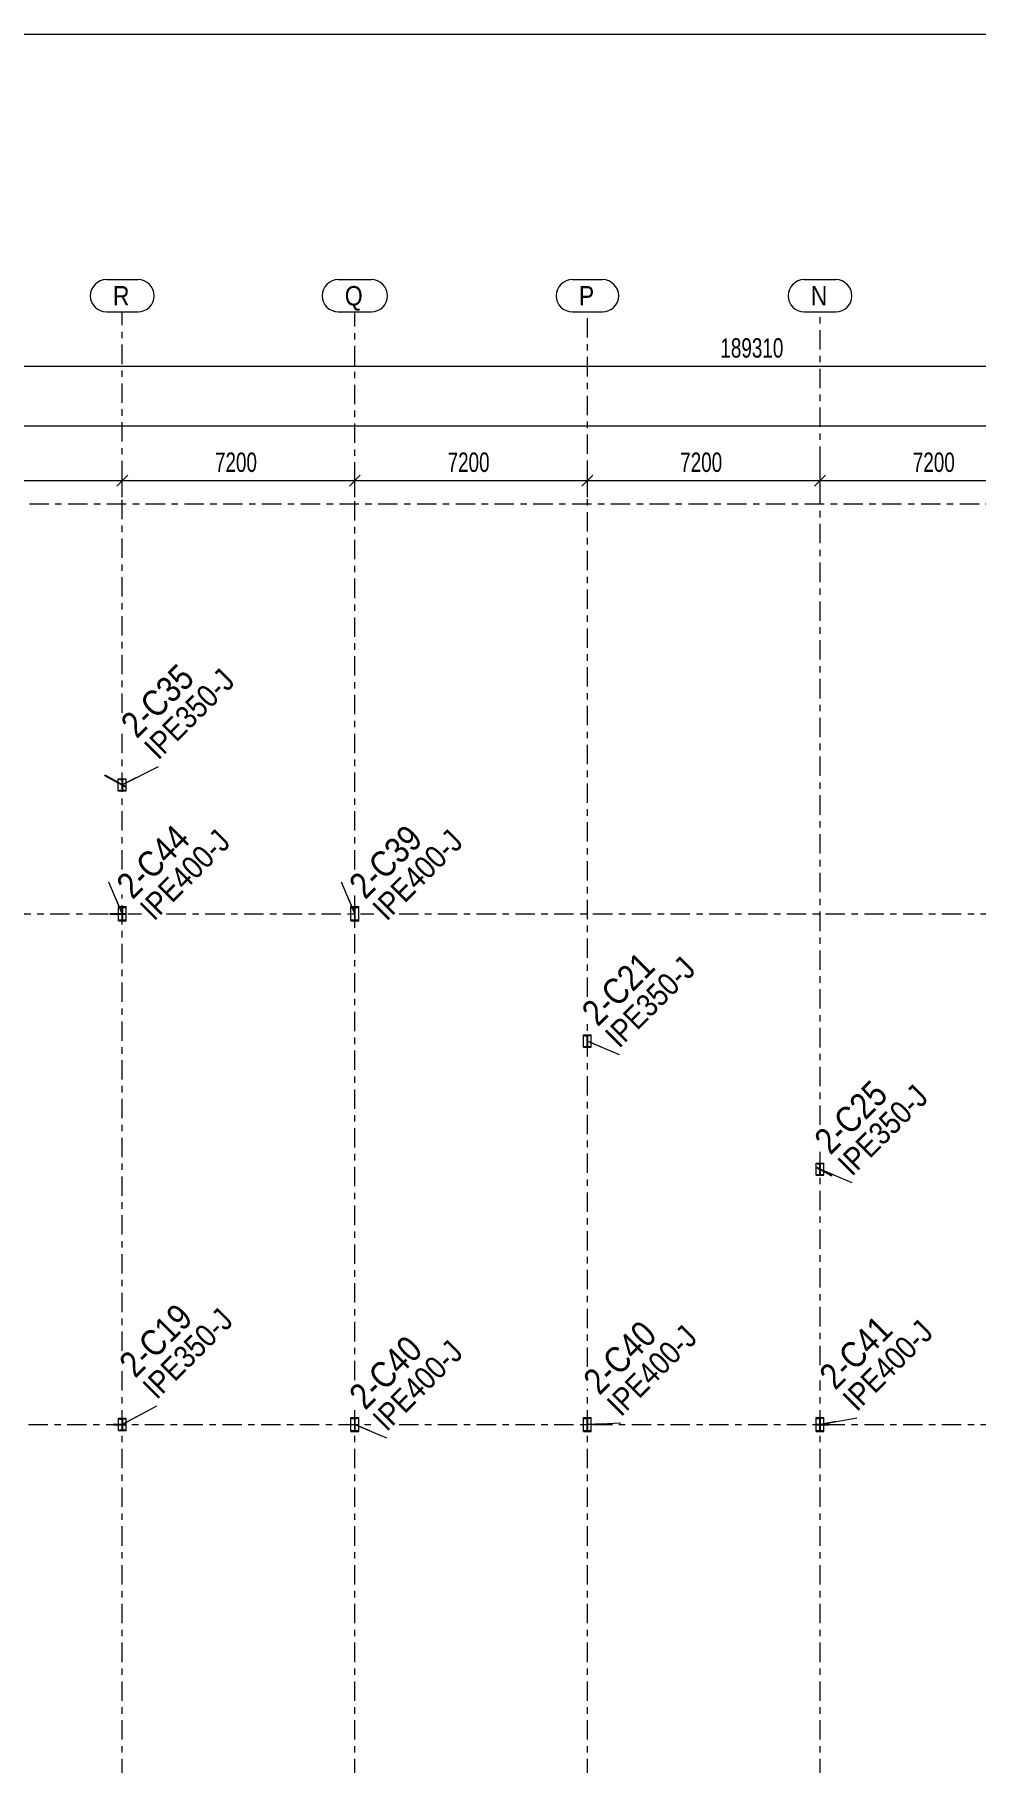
# Model space of a CAD drawing. Header units: millimetres. Extents: x -399 to 773, y -269 to 551.
# Drawn here: x 68.8 to 214.4, y 283.8 to 551.2 of the extents above; entities that cross this region are included whole.
import ezdxf

# ---------------------------------------------------------------- set-up
doc = ezdxf.new("R2010")
doc.units = ezdxf.units.MM
doc.linetypes.add('XKITLINE00', pattern=[0])
doc.linetypes.add('XKITLINE03', pattern=[6, 3, -1, 1, -1])
for name, color, linetype, lineweight in [('Dimensions', 7, 'Continuous', 0), ('DrawingSheet', 5, 'Continuous', 0), ('Part', 2, 'Continuous', 0), ('PartMark', 7, 'Continuous', 0), ('S-grid', 1, 'Continuous', 0)]:
    doc.layers.add(name, color=color, linetype=linetype, lineweight=lineweight)
doc.styles.add('ARIAL', font='ARIAL.TTF')
doc.styles.add('ARIAL_NARROW', font='ARIALN.TTF')

# ---------------------------------------------------------------- blocks, each defined once
blk = doc.blocks.new('*A20')
at = {"layer": 'Part'}
blk.add_hatch(color=3, dxfattribs=at).paths.add_polyline_path([(81.03, 336.18), (81.08, 336.16), (81.1, 336.12), (81.08, 336.09), (81.03, 336.07), (80.97, 336.09), (80.95, 336.12), (80.97, 336.16)], flags=17)
blk = doc.blocks.new('*A22')
at = {"layer": 'Part'}
blk.add_hatch(color=3, dxfattribs=at).paths.add_polyline_path([(81.9375, 336.945), (81.9375, 337), (82.8125, 337), (82.8125, 336.945), (82.3925, 336.945), (82.3925, 335.305), (82.8125, 335.305), (82.8125, 335.25), (81.9375, 335.25), (81.9375, 335.305), (82.3575, 335.305), (82.3575, 336.945)], flags=17)
blk = doc.blocks.new('*A23')
at = {"layer": 'Part'}
blk.add_hatch(color=3, dxfattribs=at).paths.add_polyline_path([(117.875, 337.06), (117.875, 337.125), (118.875, 337.125), (118.875, 337.06), (118.395, 337.06), (118.395, 335.19), (118.875, 335.19), (118.875, 335.125), (117.875, 335.125), (117.875, 335.19), (118.355, 335.19), (118.355, 337.06)], flags=17)
blk = doc.blocks.new('*A24')
at = {"layer": 'Part'}
blk.add_hatch(color=3, dxfattribs=at).paths.add_polyline_path([(153.875, 337.06), (153.875, 337.125), (154.875, 337.125), (154.875, 337.06), (154.395, 337.06), (154.395, 335.19), (154.875, 335.19), (154.875, 335.125), (153.875, 335.125), (153.875, 335.19), (154.355, 335.19), (154.355, 337.06)], flags=17)
blk = doc.blocks.new('*A25')
at = {"layer": 'Part'}
blk.add_hatch(color=3, dxfattribs=at).paths.add_polyline_path([(153.9375, 396.27), (153.9375, 396.325), (154.8125, 396.325), (154.8125, 396.27), (154.3925, 396.27), (154.3925, 394.63), (154.8125, 394.63), (154.8125, 394.575), (153.9375, 394.575), (153.9375, 394.63), (154.3575, 394.63), (154.3575, 396.27)], flags=17)
blk = doc.blocks.new('*A27')
at = {"layer": 'Part'}
blk.add_hatch(color=3, dxfattribs=at).paths.add_polyline_path([(80.58, 415.2), (80.64, 415.19), (80.66, 415.15), (80.64, 415.11), (80.58, 415.1), (80.51, 415.11), (80.49, 415.15), (80.51, 415.19)], flags=17)
blk = doc.blocks.new('*A29')
at = {"layer": 'Part'}
blk.add_hatch(color=3, dxfattribs=at).paths.add_polyline_path([(79.8, 436.58), (79.86, 436.52), (79.86, 436.48), (79.81, 436.47), (79.73, 436.5), (79.68, 436.55), (79.67, 436.59), (79.72, 436.6)], flags=17)
blk = doc.blocks.new('*A31')
at = {"layer": 'Part'}
blk.add_hatch(color=3, dxfattribs=at).paths.add_polyline_path([(81.875, 416.085), (81.875, 416.15), (82.875, 416.15), (82.875, 416.085), (82.395, 416.085), (82.395, 414.215), (82.875, 414.215), (82.875, 414.15), (81.875, 414.15), (81.875, 414.215), (82.355, 414.215), (82.355, 416.085)], flags=17)
blk = doc.blocks.new('*A32')
at = {"layer": 'Part'}
blk.add_hatch(color=3, dxfattribs=at).paths.add_polyline_path([(81.9375, 435.92), (81.9375, 435.975), (82.8125, 435.975), (82.8125, 435.92), (82.3925, 435.92), (82.3925, 434.28), (82.8125, 434.28), (82.8125, 434.225), (81.9375, 434.225), (81.9375, 434.28), (82.3575, 434.28), (82.3575, 435.92)], flags=17)
blk = doc.blocks.new('*A34')
at = {"layer": 'Part'}
blk.add_hatch(color=3, dxfattribs=at).paths.add_polyline_path([(117.875, 416.085), (117.875, 416.15), (118.875, 416.15), (118.875, 416.085), (118.395, 416.085), (118.395, 414.215), (118.875, 414.215), (118.875, 414.15), (117.875, 414.15), (117.875, 414.215), (118.355, 414.215), (118.355, 416.085)], flags=17)
blk = doc.blocks.new('*A185')
at = {"layer": 'Part'}
blk.add_hatch(color=3, dxfattribs=at).paths.add_polyline_path([(191.72, 336.18), (191.78, 336.16), (191.8, 336.12), (191.78, 336.09), (191.72, 336.07), (191.67, 336.09), (191.65, 336.12), (191.67, 336.16)], flags=17)
blk = doc.blocks.new('*A187')
at = {"layer": 'Part'}
blk.add_hatch(color=3, dxfattribs=at).paths.add_polyline_path([(192.1, 374.73), (192.15, 374.71), (192.18, 374.66), (192.17, 374.62), (192.12, 374.62), (192.06, 374.65), (192.03, 374.69), (192.05, 374.73)], flags=17)
blk = doc.blocks.new('*A189')
at = {"layer": 'Part'}
blk.add_hatch(color=3, dxfattribs=at).paths.add_polyline_path([(189.875, 337.06), (189.875, 337.125), (190.875, 337.125), (190.875, 337.06), (190.395, 337.06), (190.395, 335.19), (190.875, 335.19), (190.875, 335.125), (189.875, 335.125), (189.875, 335.19), (190.355, 335.19), (190.355, 337.06)], flags=17)
blk = doc.blocks.new('*A192')
at = {"layer": 'Part'}
blk.add_hatch(color=3, dxfattribs=at).paths.add_polyline_path([(189.9375, 376.445), (189.9375, 376.5), (190.8125, 376.5), (190.8125, 376.445), (190.3925, 376.445), (190.3925, 374.805), (190.8125, 374.805), (190.8125, 374.75), (189.9375, 374.75), (189.9375, 374.805), (190.3575, 374.805), (190.3575, 376.445)], flags=17)
blk = doc.blocks.new('*A202')
at = {"layer": 'DrawingSheet', "color": 5, "linetype": 'XKITLINE00', "lineweight": 0}
blk.add_line((773.1, 551.2), (-395.9, 551.2), dxfattribs=at)
blk = doc.blocks.new('*A205')
at = {"layer": 'S-grid', "color": 1, "linetype": 'XKITLINE03', "lineweight": 0}
blk.add_line((-10, 478.6), (673.7, 478.6), dxfattribs=at)
blk = doc.blocks.new('*A206')
at = {"layer": 'S-grid', "color": 1, "linetype": 'XKITLINE03', "lineweight": 0}
for p, q in [((53.23, 415.15), (85.34, 415.15)), ((89.23, 415.15), (121.34, 415.15)), ((125.23, 415.15), (673.7, 415.15))]:
    blk.add_line(p, q, dxfattribs=at)
blk = doc.blocks.new('*A207')
at = {"layer": 'S-grid', "color": 1, "linetype": 'XKITLINE03', "lineweight": 0}
for p, q in [((-4.13, 336.12), (121.34, 336.12)), ((125.23, 336.12), (229.34, 336.12))]:
    blk.add_line(p, q, dxfattribs=at)
blk = doc.blocks.new('*A224')
at = {"layer": 'S-grid', "color": 1, "linetype": 'XKITLINE03', "lineweight": 0}
for p, q in [((190.38, 382.48), (190.38, 508.28)), ((190.38, 345.3), (190.38, 378.59)), ((190.38, 263.36), (190.38, 342.95))]:
    blk.add_line(p, q, dxfattribs=at)
at = {"layer": 'S-grid', "color": 3, "style": 'ARIAL', "width": 0.85}
blk.add_text('N', height=3, dxfattribs=at).set_placement((188.93, 509.28))
blk = doc.blocks.new('*A225')
at = {"layer": 'S-grid', "color": 1, "linetype": 'XKITLINE03', "lineweight": 0}
for p, q in [((154.38, 402.31), (154.38, 508.28)), ((154.38, 345.04), (154.38, 398.42)), ((154.38, 263.36), (154.38, 341.66))]:
    blk.add_line(p, q, dxfattribs=at)
at = {"layer": 'S-grid', "color": 3, "style": 'ARIAL', "width": 0.85}
blk.add_text('P', height=3, dxfattribs=at).set_placement((153.04, 509.28))
blk = doc.blocks.new('*A226')
at = {"layer": 'S-grid', "color": 1, "linetype": 'XKITLINE03', "lineweight": 0}
for p, q in [((118.38, 422.01), (118.38, 508.28)), ((118.38, 342.98), (118.38, 418.12)), ((118.38, 263.36), (118.38, 339.09))]:
    blk.add_line(p, q, dxfattribs=at)
at = {"layer": 'S-grid', "color": 3, "style": 'ARIAL', "width": 0.85}
blk.add_text('Q', height=3, dxfattribs=at).set_placement((116.82, 509.28))
blk = doc.blocks.new('*A227')
at = {"layer": 'S-grid', "color": 1, "linetype": 'XKITLINE03', "lineweight": 0}
for p, q in [((82.38, 446.22), (82.38, 508.28)), ((82.38, 422.01), (82.38, 443.69)), ((82.38, 347.5), (82.38, 418.12)), ((82.38, 263.36), (82.38, 344.46))]:
    blk.add_line(p, q, dxfattribs=at)
at = {"layer": 'S-grid', "color": 3, "style": 'ARIAL', "width": 0.85}
blk.add_text('R', height=3, dxfattribs=at).set_placement((80.93, 509.28))
blk = doc.blocks.new('*A294')
at = {"layer": 'Part', "color": 2, "linetype": 'XKITLINE00', "lineweight": 0}
for p, q in [((80.95, 336.12), (80.97, 336.16)), ((80.97, 336.09), (80.95, 336.12)), ((80.97, 336.16), (81.03, 336.18)), ((81.03, 336.07), (80.97, 336.09)), ((81.03, 336.18), (81.08, 336.16)), ((81.03, 336.18), (82.36, 336.18)), ((81.08, 336.09), (81.03, 336.07)), ((81.03, 336.07), (82.36, 336.07)), ((81.08, 336.16), (81.1, 336.12)), ((81.1, 336.12), (81.08, 336.09)), ((82.39, 336.18), (82.82, 336.18)), ((82.39, 336.07), (82.82, 336.07)), ((82.84, 336.16), (82.82, 336.18)), ((82.82, 336.07), (82.84, 336.09)), ((82.85, 336.12), (82.84, 336.16)), ((82.84, 336.09), (82.85, 336.12))]:
    blk.add_line(p, q, dxfattribs=at)
blk = doc.blocks.new('*A297')
at = {"layer": 'Part', "color": 2, "linetype": 'XKITLINE00', "lineweight": 0}
for p, q in [((81.9375, 336.945), (81.9375, 337)), ((81.9375, 337), (82.8125, 337)), ((81.9375, 336.945), (82.3575, 336.945)), ((82.3575, 335.305), (82.3575, 336.945)), ((82.8125, 336.945), (82.3925, 336.945)), ((82.3925, 336.945), (82.3925, 335.305)), ((82.8125, 337), (82.8125, 336.945)), ((81.9375, 335.25), (81.9375, 335.305)), ((81.9375, 335.305), (82.3575, 335.305)), ((82.8125, 335.25), (81.9375, 335.25)), ((82.3925, 335.305), (82.8125, 335.305)), ((82.8125, 335.305), (82.8125, 335.25))]:
    blk.add_line(p, q, dxfattribs=at)
blk = doc.blocks.new('*A298')
at = {"layer": 'Part', "color": 2, "linetype": 'XKITLINE00', "lineweight": 0}
for p, q in [((81.775, 336.175), (81.775, 337.075)), ((81.775, 337.075), (82.975, 337.075)), ((82.975, 335.175), (82.975, 337.075)), ((81.775, 335.175), (81.775, 336.075)), ((81.775, 335.175), (82.975, 335.175))]:
    blk.add_line(p, q, dxfattribs=at)
blk = doc.blocks.new('*A299')
at = {"layer": 'Part', "color": 2, "linetype": 'XKITLINE00', "lineweight": 0}
for p, q in [((117.875, 337.06), (117.875, 337.125)), ((117.875, 337.125), (118.875, 337.125)), ((117.875, 337.06), (118.355, 337.06)), ((118.355, 335.19), (118.355, 337.06)), ((118.875, 337.06), (118.395, 337.06)), ((118.395, 337.06), (118.395, 335.19)), ((118.875, 337.125), (118.875, 337.06)), ((117.875, 335.125), (117.875, 335.19)), ((117.875, 335.19), (118.355, 335.19)), ((118.875, 335.125), (117.875, 335.125)), ((118.395, 335.19), (118.875, 335.19)), ((118.875, 335.19), (118.875, 335.125))]:
    blk.add_line(p, q, dxfattribs=at)
blk = doc.blocks.new('*A300')
at = {"layer": 'Part', "color": 2, "linetype": 'XKITLINE00', "lineweight": 0}
for p, q in [((117.775, 335.025), (117.775, 337.225)), ((117.775, 337.225), (118.975, 337.225)), ((118.975, 335.025), (118.975, 337.225)), ((117.775, 335.025), (118.975, 335.025))]:
    blk.add_line(p, q, dxfattribs=at)
blk = doc.blocks.new('*A301')
at = {"layer": 'Part', "color": 2, "linetype": 'XKITLINE00', "lineweight": 0}
for p, q in [((153.875, 337.06), (153.875, 337.125)), ((153.875, 337.125), (154.875, 337.125)), ((153.875, 337.06), (154.355, 337.06)), ((154.355, 335.19), (154.355, 337.06)), ((154.875, 337.06), (154.395, 337.06)), ((154.395, 337.06), (154.395, 335.19)), ((154.875, 337.125), (154.875, 337.06)), ((153.875, 335.125), (153.875, 335.19)), ((153.875, 335.19), (154.355, 335.19)), ((154.875, 335.125), (153.875, 335.125)), ((154.395, 335.19), (154.875, 335.19)), ((154.875, 335.19), (154.875, 335.125))]:
    blk.add_line(p, q, dxfattribs=at)
blk = doc.blocks.new('*A302')
at = {"layer": 'Part', "color": 2, "linetype": 'XKITLINE00', "lineweight": 0}
for p, q in [((153.775, 335.025), (153.775, 337.225)), ((153.775, 337.225), (154.975, 337.225)), ((154.975, 335.025), (154.975, 337.225)), ((153.775, 335.025), (154.975, 335.025))]:
    blk.add_line(p, q, dxfattribs=at)
blk = doc.blocks.new('*A303')
at = {"layer": 'Part', "color": 2, "linetype": 'XKITLINE00', "lineweight": 0}
for p, q in [((153.9375, 396.27), (153.9375, 396.325)), ((153.9375, 396.325), (154.8125, 396.325)), ((153.9375, 396.27), (154.3575, 396.27)), ((154.3575, 394.63), (154.3575, 396.27)), ((154.8125, 396.27), (154.3925, 396.27)), ((154.3925, 396.27), (154.3925, 394.63)), ((154.8125, 396.325), (154.8125, 396.27)), ((153.9375, 394.575), (153.9375, 394.63)), ((153.9375, 394.63), (154.3575, 394.63)), ((154.8125, 394.575), (153.9375, 394.575)), ((154.3925, 394.63), (154.8125, 394.63)), ((154.8125, 394.63), (154.8125, 394.575))]:
    blk.add_line(p, q, dxfattribs=at)
blk = doc.blocks.new('*A304')
at = {"layer": 'Part', "color": 2, "linetype": 'XKITLINE00', "lineweight": 0}
for p, q in [((153.775, 394.5), (153.775, 396.4)), ((153.775, 396.4), (154.975, 396.4)), ((154.975, 394.5), (154.975, 396.4)), ((153.775, 394.5), (154.975, 394.5))]:
    blk.add_line(p, q, dxfattribs=at)
blk = doc.blocks.new('*A306')
at = {"layer": 'Part', "color": 2, "linetype": 'XKITLINE00', "lineweight": 0}
for p, q in [((80.49, 415.15), (80.51, 415.19)), ((80.51, 415.11), (80.49, 415.15)), ((80.51, 415.19), (80.58, 415.2)), ((80.58, 415.1), (80.51, 415.11)), ((80.58, 415.2), (80.64, 415.19)), ((80.58, 415.2), (82.36, 415.2)), ((80.64, 415.11), (80.58, 415.1)), ((80.58, 415.1), (82.36, 415.1)), ((80.64, 415.19), (80.66, 415.15)), ((80.66, 415.15), (80.64, 415.11)), ((82.39, 415.2), (82.87, 415.2)), ((82.39, 415.1), (82.87, 415.1)), ((82.89, 415.19), (82.87, 415.2)), ((82.87, 415.1), (82.89, 415.11)), ((82.9, 415.15), (82.89, 415.19)), ((82.89, 415.11), (82.9, 415.15))]:
    blk.add_line(p, q, dxfattribs=at)
blk = doc.blocks.new('*A308')
at = {"layer": 'Part', "color": 2, "linetype": 'XKITLINE00', "lineweight": 0}
for p, q in [((79.67, 436.59), (79.72, 436.6)), ((79.68, 436.55), (79.67, 436.59)), ((79.73, 436.5), (79.68, 436.55)), ((79.72, 436.6), (79.8, 436.58)), ((79.81, 436.47), (79.73, 436.5)), ((79.73, 436.5), (82.36, 435.05)), ((79.8, 436.58), (79.86, 436.52)), ((79.8, 436.58), (82.36, 435.17)), ((79.86, 436.48), (79.81, 436.47)), ((79.86, 436.52), (79.86, 436.48)), ((82.39, 435.15), (82.87, 434.88)), ((82.39, 435.03), (82.82, 434.8)), ((82.82, 434.8), (82.84, 434.8)), ((82.84, 434.8), (82.86, 434.83)), ((82.86, 434.83), (82.88, 434.86)), ((82.88, 434.86), (82.87, 434.88))]:
    blk.add_line(p, q, dxfattribs=at)
blk = doc.blocks.new('*A311')
at = {"layer": 'Part', "color": 2, "linetype": 'XKITLINE00', "lineweight": 0}
for p, q in [((81.875, 416.085), (81.875, 416.15)), ((81.875, 416.15), (82.875, 416.15)), ((81.875, 416.085), (82.355, 416.085)), ((82.355, 414.215), (82.355, 416.085)), ((82.875, 416.085), (82.395, 416.085)), ((82.395, 416.085), (82.395, 414.215)), ((82.875, 416.15), (82.875, 416.085)), ((81.875, 414.15), (81.875, 414.215)), ((81.875, 414.215), (82.355, 414.215)), ((82.875, 414.15), (81.875, 414.15)), ((82.395, 414.215), (82.875, 414.215)), ((82.875, 414.215), (82.875, 414.15))]:
    blk.add_line(p, q, dxfattribs=at)
blk = doc.blocks.new('*A312')
at = {"layer": 'Part', "color": 2, "linetype": 'XKITLINE00', "lineweight": 0}
for p, q in [((81.9375, 435.92), (81.9375, 435.975)), ((81.9375, 435.975), (82.8125, 435.975)), ((81.9375, 435.92), (82.3575, 435.92)), ((82.3575, 434.28), (82.3575, 435.92)), ((82.8125, 435.92), (82.3925, 435.92)), ((82.3925, 435.92), (82.3925, 434.28)), ((82.8125, 435.975), (82.8125, 435.92)), ((81.9375, 434.225), (81.9375, 434.28)), ((81.9375, 434.28), (82.3575, 434.28)), ((82.8125, 434.225), (81.9375, 434.225)), ((82.3925, 434.28), (82.8125, 434.28)), ((82.8125, 434.28), (82.8125, 434.225))]:
    blk.add_line(p, q, dxfattribs=at)
blk = doc.blocks.new('*A313')
at = {"layer": 'Part', "color": 2, "linetype": 'XKITLINE00', "lineweight": 0}
for p, q in [((81.775, 415.2), (81.775, 416.25)), ((81.775, 416.25), (82.975, 416.25)), ((81.775, 414.05), (81.775, 415.1)), ((82.975, 414.05), (82.975, 416.25)), ((81.775, 414.05), (82.975, 414.05))]:
    blk.add_line(p, q, dxfattribs=at)
blk = doc.blocks.new('*A314')
at = {"layer": 'Part', "color": 2, "linetype": 'XKITLINE00', "lineweight": 0}
for p, q in [((81.77, 435.49), (81.77, 436.05)), ((81.77, 436.05), (82.97, 436.05)), ((82.97, 434.15), (82.97, 436.05)), ((81.77, 434.15), (81.77, 435.37)), ((81.77, 434.15), (82.97, 434.15))]:
    blk.add_line(p, q, dxfattribs=at)
blk = doc.blocks.new('*A317')
at = {"layer": 'Part', "color": 2, "linetype": 'XKITLINE00', "lineweight": 0}
for p, q in [((117.875, 416.085), (117.875, 416.15)), ((117.875, 416.15), (118.875, 416.15)), ((117.875, 416.085), (118.355, 416.085)), ((118.355, 414.215), (118.355, 416.085)), ((118.875, 416.085), (118.395, 416.085)), ((118.395, 416.085), (118.395, 414.215)), ((118.875, 416.15), (118.875, 416.085)), ((117.875, 414.15), (117.875, 414.215)), ((117.875, 414.215), (118.355, 414.215)), ((118.875, 414.15), (117.875, 414.15)), ((118.395, 414.215), (118.875, 414.215)), ((118.875, 414.215), (118.875, 414.15))]:
    blk.add_line(p, q, dxfattribs=at)
blk = doc.blocks.new('*A318')
at = {"layer": 'Part', "color": 2, "linetype": 'XKITLINE00', "lineweight": 0}
for p, q in [((117.775, 414.05), (117.775, 416.25)), ((117.775, 416.25), (118.975, 416.25)), ((118.975, 414.05), (118.975, 416.25)), ((117.775, 414.05), (118.975, 414.05))]:
    blk.add_line(p, q, dxfattribs=at)
blk = doc.blocks.new('*A507')
at = {"layer": 'S-grid', "color": 1, "linetype": 'XKITLINE00', "lineweight": 0}
for p, q in [((152.04, 513.28), (156.71, 513.28)), ((152.04, 508.28), (156.71, 508.28))]:
    blk.add_line(p, q, dxfattribs=at)
for centre, start, end in [((152.04, 510.78), 90, 270), ((156.71, 510.78), 270, 90)]:
    blk.add_arc(centre, 2.5, start, end, dxfattribs=at)
blk = doc.blocks.new('*A508')
at = {"layer": 'S-grid', "color": 1, "linetype": 'XKITLINE00', "lineweight": 0}
for p, q in [((115.82, 513.28), (120.93, 513.28)), ((115.82, 508.28), (120.93, 508.28))]:
    blk.add_line(p, q, dxfattribs=at)
for centre, start, end in [((115.82, 510.78), 90, 270), ((120.93, 510.78), 270, 90)]:
    blk.add_arc(centre, 2.5, start, end, dxfattribs=at)
blk = doc.blocks.new('*A509')
at = {"layer": 'S-grid', "color": 1, "linetype": 'XKITLINE00', "lineweight": 0}
for p, q in [((79.93, 513.28), (84.82, 513.28)), ((79.93, 508.28), (84.82, 508.28))]:
    blk.add_line(p, q, dxfattribs=at)
for centre, start, end in [((79.93, 510.78), 90, 270), ((84.82, 510.78), 270, 90)]:
    blk.add_arc(centre, 2.5, start, end, dxfattribs=at)
blk = doc.blocks.new('*A601')
at = {"layer": 'Part', "color": 2, "linetype": 'XKITLINE00', "lineweight": 0}
for p, q in [((189.91, 336.16), (189.9, 336.12)), ((189.9, 336.12), (189.91, 336.09)), ((189.93, 336.18), (189.91, 336.16)), ((189.91, 336.09), (189.93, 336.07)), ((189.93, 336.18), (190.35, 336.18)), ((189.93, 336.07), (190.35, 336.07)), ((190.4, 336.18), (191.72, 336.18)), ((190.4, 336.07), (191.72, 336.07)), ((191.65, 336.12), (191.67, 336.16)), ((191.67, 336.09), (191.65, 336.12)), ((191.67, 336.16), (191.72, 336.18)), ((191.72, 336.07), (191.67, 336.09)), ((191.72, 336.18), (191.78, 336.16)), ((191.78, 336.09), (191.72, 336.07)), ((191.78, 336.16), (191.8, 336.12)), ((191.8, 336.12), (191.78, 336.09))]:
    blk.add_line(p, q, dxfattribs=at)
blk = doc.blocks.new('*A603')
at = {"layer": 'Part', "color": 2, "linetype": 'XKITLINE00', "lineweight": 0}
for p, q in [((189.94, 375.88), (189.92, 375.85)), ((189.92, 375.85), (189.92, 375.82)), ((189.92, 375.82), (190.36, 375.58)), ((189.96, 375.9), (189.94, 375.88)), ((189.99, 375.89), (189.96, 375.9)), ((189.99, 375.89), (190.36, 375.69)), ((190.39, 375.67), (192.15, 374.71)), ((190.39, 375.56), (192.06, 374.65)), ((192.03, 374.69), (192.05, 374.73)), ((192.06, 374.65), (192.03, 374.69)), ((192.05, 374.73), (192.1, 374.73)), ((192.12, 374.62), (192.06, 374.65)), ((192.1, 374.73), (192.15, 374.71)), ((192.17, 374.62), (192.12, 374.62)), ((192.15, 374.71), (192.18, 374.66)), ((192.18, 374.66), (192.17, 374.62))]:
    blk.add_line(p, q, dxfattribs=at)
blk = doc.blocks.new('*A605')
at = {"layer": 'Part', "color": 2, "linetype": 'XKITLINE00', "lineweight": 0}
for p, q in [((189.875, 337.06), (189.875, 337.125)), ((189.875, 337.125), (190.875, 337.125)), ((189.875, 337.06), (190.355, 337.06)), ((190.355, 335.19), (190.355, 337.06)), ((190.875, 337.06), (190.395, 337.06)), ((190.395, 337.06), (190.395, 335.19)), ((190.875, 337.125), (190.875, 337.06)), ((189.875, 335.125), (189.875, 335.19)), ((189.875, 335.19), (190.355, 335.19)), ((190.875, 335.125), (189.875, 335.125)), ((190.395, 335.19), (190.875, 335.19)), ((190.875, 335.19), (190.875, 335.125))]:
    blk.add_line(p, q, dxfattribs=at)
blk = doc.blocks.new('*A606')
at = {"layer": 'Part', "color": 2, "linetype": 'XKITLINE00', "lineweight": 0}
for p, q in [((189.775, 335.025), (189.775, 337.225)), ((189.775, 337.225), (190.975, 337.225)), ((190.975, 336.175), (190.975, 337.225)), ((189.775, 335.025), (190.975, 335.025)), ((190.975, 335.025), (190.975, 336.075))]:
    blk.add_line(p, q, dxfattribs=at)
blk = doc.blocks.new('*A611')
at = {"layer": 'Part', "color": 2, "linetype": 'XKITLINE00', "lineweight": 0}
for p, q in [((189.9375, 376.445), (189.9375, 376.5)), ((189.9375, 376.5), (190.8125, 376.5)), ((189.9375, 376.445), (190.3575, 376.445)), ((189.9375, 374.75), (189.9375, 374.805)), ((189.9375, 374.805), (190.3575, 374.805)), ((190.8125, 374.75), (189.9375, 374.75)), ((190.3575, 374.805), (190.3575, 376.445)), ((190.8125, 376.445), (190.3925, 376.445)), ((190.3925, 376.445), (190.3925, 374.805)), ((190.3925, 374.805), (190.8125, 374.805)), ((190.8125, 376.5), (190.8125, 376.445)), ((190.8125, 374.805), (190.8125, 374.75))]:
    blk.add_line(p, q, dxfattribs=at)
blk = doc.blocks.new('*A612')
at = {"layer": 'Part', "color": 2, "linetype": 'XKITLINE00', "lineweight": 0}
for p, q in [((189.78, 374.68), (189.78, 376.57)), ((189.78, 376.57), (190.97, 376.57)), ((189.78, 374.68), (190.97, 374.68)), ((190.97, 375.35), (190.97, 376.57)), ((190.97, 374.68), (190.97, 375.24))]:
    blk.add_line(p, q, dxfattribs=at)
blk = doc.blocks.new('*A638')
at = {"layer": 'S-grid', "color": 1, "linetype": 'XKITLINE00', "lineweight": 0}
for p, q in [((187.93, 513.28), (192.82, 513.28)), ((187.93, 508.28), (192.82, 508.28))]:
    blk.add_line(p, q, dxfattribs=at)
for centre, start, end in [((187.93, 510.78), 90, 270), ((192.82, 510.78), 270, 90)]:
    blk.add_arc(centre, 2.5, start, end, dxfattribs=at)
blk = doc.blocks.new('*A639')
at = {"layer": 'Dimensions', "color": 7, "linetype": 'XKITLINE00', "lineweight": 0}
blk.add_line((-292.85, 499.86), (653.7, 499.86), dxfattribs=at)
at = {"layer": 'Dimensions', "color": 3, "style": 'ARIAL_NARROW', "width": 0.85}
blk.add_text('189310', height=3, dxfattribs=at).set_placement((174.95, 501.21))
blk = doc.blocks.new('*A642')
at = {"layer": 'Dimensions', "color": 7, "linetype": 'XKITLINE00', "lineweight": 0}
blk.add_line((3.65, 490.67), (653.7, 490.67), dxfattribs=at)
blk = doc.blocks.new('*A654')
at = {"layer": 'Dimensions', "color": 7, "linetype": 'XKITLINE00', "lineweight": 0}
for p, q in [((46.38, 479.6), (46.38, 485.02)), ((82.38, 479.6), (82.38, 485.02)), ((47.22, 483.02), (45.53, 481.32)), ((46.38, 482.17), (82.38, 482.17)), ((83.22, 483.02), (81.53, 481.32))]:
    blk.add_line(p, q, dxfattribs=at)
at = {"layer": 'Dimensions', "color": 3}
for p in [(46.38, 482.17), (82.38, 482.17)]:
    blk.add_point(p, dxfattribs=at)
at = {"layer": 'Dimensions', "color": 3, "style": 'ARIAL_NARROW', "width": 0.85}
blk.add_text('7200', height=3, dxfattribs=at).set_placement((60.73, 483.52))
blk = doc.blocks.new('*A655')
at = {"layer": 'Dimensions', "color": 7, "linetype": 'XKITLINE00', "lineweight": 0}
for p, q in [((82.38, 479.6), (82.38, 485.02)), ((118.38, 479.6), (118.38, 485.02)), ((83.22, 483.02), (81.53, 481.32)), ((82.38, 482.17), (118.38, 482.17)), ((119.22, 483.02), (117.53, 481.32))]:
    blk.add_line(p, q, dxfattribs=at)
at = {"layer": 'Dimensions', "color": 3}
for p in [(82.38, 482.17), (118.38, 482.17)]:
    blk.add_point(p, dxfattribs=at)
at = {"layer": 'Dimensions', "color": 3, "style": 'ARIAL_NARROW', "width": 0.85}
blk.add_text('7200', height=3, dxfattribs=at).set_placement((96.73, 483.52))
blk = doc.blocks.new('*A656')
at = {"layer": 'Dimensions', "color": 7, "linetype": 'XKITLINE00', "lineweight": 0}
for p, q in [((118.38, 479.6), (118.38, 485.02)), ((154.38, 479.6), (154.38, 485.02)), ((119.22, 483.02), (117.53, 481.32)), ((118.38, 482.17), (154.38, 482.17)), ((155.22, 483.02), (153.53, 481.32))]:
    blk.add_line(p, q, dxfattribs=at)
at = {"layer": 'Dimensions', "color": 3}
for p in [(118.38, 482.17), (154.38, 482.17)]:
    blk.add_point(p, dxfattribs=at)
at = {"layer": 'Dimensions', "color": 3, "style": 'ARIAL_NARROW', "width": 0.85}
blk.add_text('7200', height=3, dxfattribs=at).set_placement((132.73, 483.52))
blk = doc.blocks.new('*A657')
at = {"layer": 'Dimensions', "color": 7, "linetype": 'XKITLINE00', "lineweight": 0}
for p, q in [((154.38, 479.6), (154.38, 485.02)), ((190.38, 479.6), (190.38, 485.02)), ((155.22, 483.02), (153.53, 481.32)), ((154.38, 482.17), (190.38, 482.17)), ((191.22, 483.02), (189.53, 481.32))]:
    blk.add_line(p, q, dxfattribs=at)
at = {"layer": 'Dimensions', "color": 3}
for p in [(154.38, 482.17), (190.38, 482.17)]:
    blk.add_point(p, dxfattribs=at)
at = {"layer": 'Dimensions', "color": 3, "style": 'ARIAL_NARROW', "width": 0.85}
blk.add_text('7200', height=3, dxfattribs=at).set_placement((168.73, 483.52))
blk = doc.blocks.new('*A658')
at = {"layer": 'Dimensions', "color": 7, "linetype": 'XKITLINE00', "lineweight": 0}
for p, q in [((190.38, 479.6), (190.38, 485.02)), ((226.38, 479.6), (226.38, 485.02)), ((191.22, 483.02), (189.53, 481.32)), ((190.38, 482.17), (226.38, 482.17)), ((227.22, 483.02), (225.53, 481.32))]:
    blk.add_line(p, q, dxfattribs=at)
at = {"layer": 'Dimensions', "color": 3}
for p in [(190.38, 482.17), (226.38, 482.17)]:
    blk.add_point(p, dxfattribs=at)
at = {"layer": 'Dimensions', "color": 3, "style": 'ARIAL_NARROW', "width": 0.85}
blk.add_text('7200', height=3, dxfattribs=at).set_placement((204.73, 483.52))
blk = doc.blocks.new('*A671')
at = {"layer": 'PartMark', "color": 7, "linetype": 'XKITLINE00', "lineweight": 0}
for p, q in [((154.38, 395.45), (159.29, 393.36)), ((156.68, 394.47), (154.38, 395.45))]:
    blk.add_line(p, q, dxfattribs=at)
at = {"layer": 'PartMark', "color": 3, "style": 'ARIAL', "width": 0.85}
blk.add_text('2-C21', height=4, rotation=45.0001, dxfattribs=at).set_placement((155.97, 397.54))
at = {"layer": 'PartMark', "color": 7, "style": 'ARIAL', "width": 0.85}
blk.add_text('IPE350-J', height=3.5, rotation=45.0001, dxfattribs=at).set_placement((159.29, 394.21))
blk = doc.blocks.new('*A673')
at = {"layer": 'PartMark', "color": 7, "linetype": 'XKITLINE00', "lineweight": 0}
for p, q in [((154.38, 336.12), (159.55, 336.35)), ((156.87, 336.23), (154.38, 336.12))]:
    blk.add_line(p, q, dxfattribs=at)
at = {"layer": 'PartMark', "color": 3, "style": 'ARIAL', "width": 0.85}
blk.add_text('2-C40', height=4, rotation=45.0001, dxfattribs=at).set_placement((156.22, 340.52))
at = {"layer": 'PartMark', "color": 7, "style": 'ARIAL', "width": 0.85}
blk.add_text('IPE400-J', height=3.5, rotation=45.0001, dxfattribs=at).set_placement((159.55, 337.2))
blk = doc.blocks.new('*A751')
at = {"layer": 'PartMark', "color": 7, "linetype": 'XKITLINE00', "lineweight": 0}
for p, q in [((82.38, 336.12), (87.71, 338.98)), ((84.58, 337.3), (82.38, 336.12))]:
    blk.add_line(p, q, dxfattribs=at)
at = {"layer": 'PartMark', "color": 3, "style": 'ARIAL', "width": 0.85}
blk.add_text('2-C19', height=4, rotation=45.0001, dxfattribs=at).set_placement((84.39, 343.15))
at = {"layer": 'PartMark', "color": 7, "style": 'ARIAL', "width": 0.85}
blk.add_text('IPE350-J', height=3.5, rotation=45.0001, dxfattribs=at).set_placement((87.71, 339.83))
blk = doc.blocks.new('*A770')
at = {"layer": 'PartMark', "color": 7, "linetype": 'XKITLINE00', "lineweight": 0}
for p, q in [((118.38, 336.12), (123.29, 334.04)), ((120.68, 335.15), (118.38, 336.12))]:
    blk.add_line(p, q, dxfattribs=at)
at = {"layer": 'PartMark', "color": 3, "style": 'ARIAL', "width": 0.85}
blk.add_text('2-C40', height=4, rotation=45.0001, dxfattribs=at).set_placement((119.97, 338.21))
at = {"layer": 'PartMark', "color": 7, "style": 'ARIAL', "width": 0.85}
blk.add_text('IPE400-J', height=3.5, rotation=45.0001, dxfattribs=at).set_placement((123.29, 334.89))
blk = doc.blocks.new('*A771')
at = {"layer": 'PartMark', "color": 7, "linetype": 'XKITLINE00', "lineweight": 0}
for p, q in [((82.38, 435.1), (87.97, 437.95)), ((84.6, 436.24), (82.38, 435.1))]:
    blk.add_line(p, q, dxfattribs=at)
at = {"layer": 'PartMark', "color": 3, "style": 'ARIAL', "width": 0.85}
blk.add_text('2-C35', height=4, rotation=45.0001, dxfattribs=at).set_placement((84.64, 442.13))
at = {"layer": 'PartMark', "color": 7, "style": 'ARIAL', "width": 0.85}
blk.add_text('IPE350-J', height=3.5, rotation=45.0001, dxfattribs=at).set_placement((87.97, 438.8))
blk = doc.blocks.new('*A772')
at = {"layer": 'PartMark', "color": 7, "linetype": 'XKITLINE00', "lineweight": 0}
for p, q in [((82.38, 415.15), (80.29, 420.06)), ((81.4, 417.45), (82.38, 415.15))]:
    blk.add_line(p, q, dxfattribs=at)
at = {"layer": 'PartMark', "color": 3, "style": 'ARIAL', "width": 0.85}
blk.add_text('2-C44', height=4, rotation=45.0001, dxfattribs=at).set_placement((83.97, 417.24))
at = {"layer": 'PartMark', "color": 7, "style": 'ARIAL', "width": 0.85}
blk.add_text('IPE400-J', height=3.5, rotation=45.0001, dxfattribs=at).set_placement((87.29, 413.91))
blk = doc.blocks.new('*A774')
at = {"layer": 'PartMark', "color": 7, "linetype": 'XKITLINE00', "lineweight": 0}
for p, q in [((118.38, 415.15), (116.29, 420.06)), ((117.4, 417.45), (118.38, 415.15))]:
    blk.add_line(p, q, dxfattribs=at)
at = {"layer": 'PartMark', "color": 3, "style": 'ARIAL', "width": 0.85}
blk.add_text('2-C39', height=4, rotation=45.0001, dxfattribs=at).set_placement((119.97, 417.24))
at = {"layer": 'PartMark', "color": 7, "style": 'ARIAL', "width": 0.85}
blk.add_text('IPE400-J', height=3.5, rotation=45.0001, dxfattribs=at).set_placement((123.29, 413.91))
blk = doc.blocks.new('*A800')
at = {"layer": 'PartMark', "color": 7, "linetype": 'XKITLINE00', "lineweight": 0}
for p, q in [((190.38, 336.12), (196.06, 337.13)), ((192.84, 336.56), (190.38, 336.12))]:
    blk.add_line(p, q, dxfattribs=at)
at = {"layer": 'PartMark', "color": 3, "style": 'ARIAL', "width": 0.85}
blk.add_text('2-C41', height=4, rotation=45.0001, dxfattribs=at).set_placement((192.74, 341.3))
at = {"layer": 'PartMark', "color": 7, "style": 'ARIAL', "width": 0.85}
blk.add_text('IPE400-J', height=3.5, rotation=45.0001, dxfattribs=at).set_placement((196.06, 337.98))
blk = doc.blocks.new('*A801')
at = {"layer": 'PartMark', "color": 7, "linetype": 'XKITLINE00', "lineweight": 0}
for p, q in [((190.38, 375.62), (195.29, 373.54)), ((192.68, 374.65), (190.38, 375.62))]:
    blk.add_line(p, q, dxfattribs=at)
at = {"layer": 'PartMark', "color": 3, "style": 'ARIAL', "width": 0.85}
blk.add_text('2-C25', height=4, rotation=45.0001, dxfattribs=at).set_placement((191.97, 377.71))
at = {"layer": 'PartMark', "color": 7, "style": 'ARIAL', "width": 0.85}
blk.add_text('IPE350-J', height=3.5, rotation=45.0001, dxfattribs=at).set_placement((195.29, 374.39))

msp = doc.modelspace()

# ---------------------------------------------------------------- block references
at = {"lineweight": 0}
for name in ['*A202', '*A509', '*A227', '*A508', '*A226', '*A507', '*A225', '*A638', '*A224', '*A639', '*A642', '*A654', '*A655', '*A656', '*A657', '*A658', '*A205', '*A29', '*A308', '*A314', '*A32', '*A312', '*A206', '*A27', '*A306', '*A313', '*A31', '*A311', '*A318', '*A34', '*A317', '*A304', '*A25', '*A303', '*A612', '*A603', '*A192', '*A611', '*A187', '*A207', '*A298', '*A22', '*A297', '*A300', '*A23', '*A299', '*A302', '*A24', '*A301', '*A606', '*A189', '*A605', '*A20', '*A294', '*A601', '*A185']:
    msp.add_blockref(name, (0, 0), dxfattribs=at)
at = {"layer": 'PartMark', "lineweight": 0}
for name in ['*A771', '*A772', '*A774', '*A671', '*A801', '*A751', '*A673', '*A800', '*A770']:
    msp.add_blockref(name, (0, 0), dxfattribs=at)

doc.saveas('drawing.dxf')
